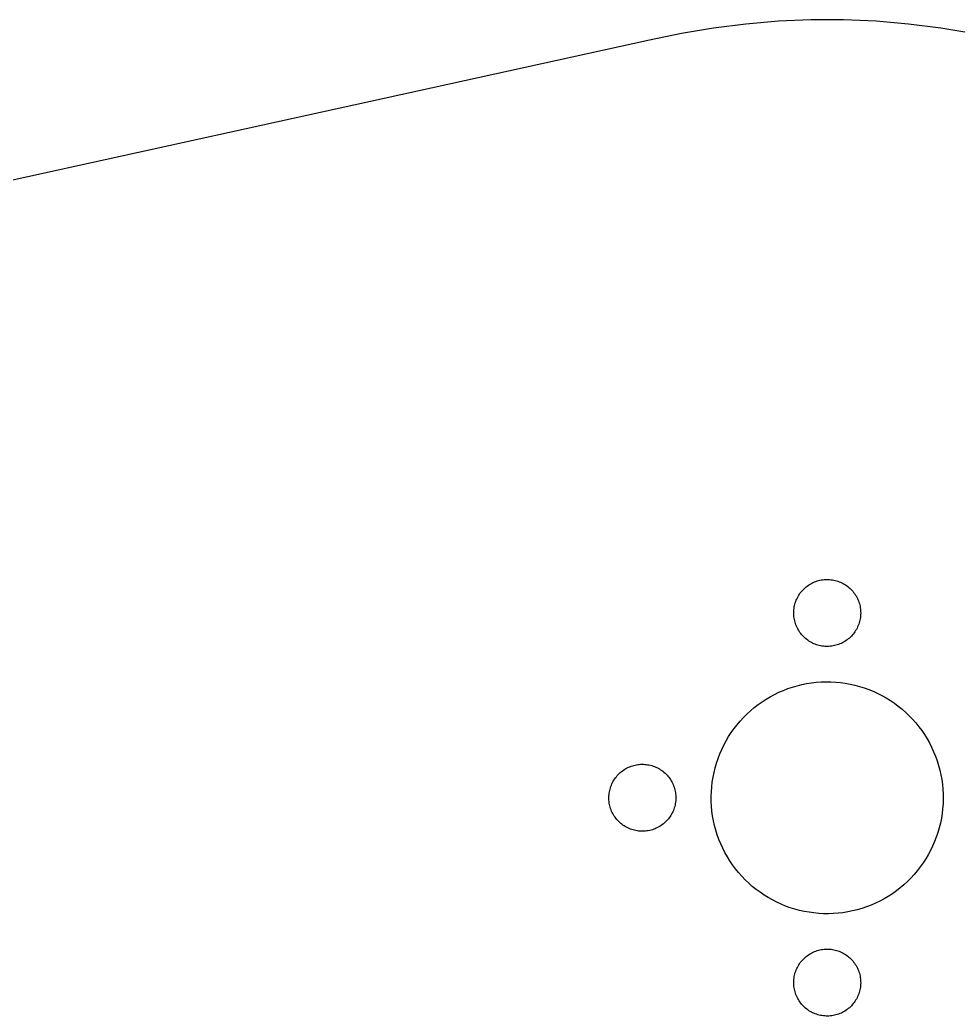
# Model space of a CAD drawing. Header units: metres. Extents: x -162 to 60, y -124 to 48.
# Drawn here: x -49.4 to 8, y -13.4 to 47.6 of the extents above; entities that cross this region are included whole.
import ezdxf

# ---------------------------------------------------------------- set-up
doc = ezdxf.new("R2010")
doc.units = ezdxf.units.M

msp = doc.modelspace()

# ---------------------------------------------------------------- linework, layer by layer
for p, q in [((-0.997226, 47.6145), (-2.99013, 47.5308)), ((0.997226, 47.6145), (-0.997226, 47.6145)), ((2.99013, 47.5308), (0.997226, 47.6145)), ((-6.95694, 47.1138), (-8.92387, 46.7813)), ((-4.97799, 47.3638), (-6.95694, 47.1138)), ((-2.99013, 47.5308), (-4.97799, 47.3638)), ((4.97799, 47.3638), (2.99013, 47.5308)), ((6.95694, 47.1138), (4.97799, 47.3638)), ((8.92387, 46.7813), (6.95694, 47.1138)), ((-10.8749, 46.3665), (-158.985, 13.8693)), ((-8.92387, 46.7813), (-10.8749, 46.3665)), ((-1.41852, 12.793), (-1.35534, 12.8512)), ((-1.35534, 12.8512), (-1.28984, 12.9066)), ((-1.28984, 12.9066), (-1.22202, 12.9593)), ((-1.22202, 12.9593), (-1.15226, 13.0089)), ((-1.15226, 13.0089), (-1.08017, 13.0558)), ((-1.08017, 13.0558), (-1.00614, 13.0996)), ((-1.00614, 13.0996), (-0.930563, 13.1399)), ((-0.930563, 13.1399), (-0.853049, 13.1775)), ((-0.853049, 13.1775), (-0.774371, 13.2116)), ((-0.774371, 13.2116), (-0.694144, 13.2422)), ((-0.694144, 13.2422), (-0.612753, 13.2697)), ((-0.612753, 13.2697), (-0.530588, 13.2938)), ((-0.530588, 13.2938), (-0.446872, 13.3143)), ((-0.446872, 13.3143), (-0.362769, 13.331)), ((-0.362769, 13.331), (-0.27789, 13.3445)), ((-0.27789, 13.3445), (-0.192624, 13.3542)), ((-0.192624, 13.3542), (-0.10697, 13.3608)), ((-0.10697, 13.3608), (-0.021316, 13.3635)), ((-0.021316, 13.3635), (0.064337, 13.3624)), ((0.064337, 13.3624), (0.149991, 13.3581)), ((0.149991, 13.3581), (0.235257, 13.35)), ((0.235257, 13.35), (0.320523, 13.3383)), ((0.320523, 13.3383), (0.405014, 13.3232)), ((0.405014, 13.3232), (0.48873, 13.3042)), ((0.48873, 13.3042), (0.571671, 13.2821)), ((0.571671, 13.2821), (0.653836, 13.2566)), ((0.653836, 13.2566), (0.734451, 13.2275)), ((0.734451, 13.2275), (0.813904, 13.1949)), ((0.813904, 13.1949), (0.892194, 13.1593)), ((0.892194, 13.1593), (0.968546, 13.1201)), ((0.968546, 13.1201), (1.04335, 13.0779)), ((1.04335, 13.0779), (1.11621, 13.0329)), ((1.11621, 13.0329), (1.18752, 12.9845)), ((1.18752, 12.9845), (1.25612, 12.9333)), ((1.25612, 12.9333), (1.32318, 12.8794)), ((1.32318, 12.8794), (1.38751, 12.8225)), ((1.38751, 12.8225), (1.44952, 12.7632)), ((-1.86384, 12.1667), (-1.82625, 12.2442)), ((-1.82625, 12.2442), (-1.78594, 12.3198)), ((-1.78594, 12.3198), (-1.74214, 12.3938)), ((-1.74214, 12.3938), (-1.69525, 12.4659)), ((-1.69525, 12.4659), (-1.64564, 12.5357)), ((-1.64564, 12.5357), (-1.59293, 12.6035)), ((-1.59293, 12.6035), (-1.5375, 12.6694)), ((-1.5375, 12.6694), (-1.47937, 12.7326)), ((-1.47937, 12.7326), (-1.41852, 12.793)), ((1.44952, 12.7632), (1.50882, 12.7012)), ((1.50882, 12.7012), (1.56541, 12.6368)), ((1.56541, 12.6368), (1.61967, 12.5702)), ((1.61967, 12.5702), (1.67083, 12.5012)), ((1.67083, 12.5012), (1.71927, 12.4299)), ((1.71927, 12.4299), (1.76423, 12.357)), ((1.76423, 12.357), (1.80648, 12.2822)), ((1.80648, 12.2822), (1.84562, 12.2058)), ((1.84562, 12.2058), (1.88128, 12.1276)), ((-2.04057, 11.5063), (-2.03088, 11.5915)), ((-2.03088, 11.5915), (-2.01732, 11.6764)), ((-2.01732, 11.6764), (-2.00027, 11.7605)), ((-2.00027, 11.7605), (-1.98011, 11.8442)), ((-1.98011, 11.8442), (-1.95608, 11.9264)), ((-1.95608, 11.9264), (-1.92856, 12.0078)), ((-1.92856, 12.0078), (-1.89795, 12.088)), ((-1.89795, 12.088), (-1.86384, 12.1667)), ((1.88128, 12.1276), (1.91345, 12.0481)), ((1.91345, 12.0481), (1.9429, 11.9675)), ((1.9429, 11.9675), (1.96848, 11.8853)), ((1.96848, 11.8853), (1.99058, 11.8024)), ((1.99058, 11.8024), (2.00918, 11.7187)), ((2.00918, 11.7187), (2.02468, 11.6342)), ((2.02468, 11.6342), (2.03631, 11.5493)), ((-2.04987, 11.335), (-2.04716, 11.4206)), ((-2.04871, 11.2489), (-2.04987, 11.335)), ((-2.04445, 11.1633), (-2.04871, 11.2489)), ((-2.04716, 11.4206), (-2.04057, 11.5063)), ((-2.03631, 11.078), (-2.04445, 11.1633)), ((-2.02468, 10.9927), (-2.03631, 11.078)), ((-2.00918, 10.9082), (-2.02468, 10.9927)), ((2.03088, 11.0354), (2.01732, 10.9505)), ((2.04057, 11.1206), (2.03088, 11.0354)), ((2.03631, 11.5493), (2.04445, 11.4636)), ((2.04716, 11.2063), (2.04057, 11.1206)), ((2.04445, 11.4636), (2.04871, 11.378)), ((2.04987, 11.2919), (2.04716, 11.2063)), ((2.04871, 11.378), (2.04987, 11.2919)), ((-1.99058, 10.8245), (-2.00918, 10.9082)), ((-1.96848, 10.7416), (-1.99058, 10.8245)), ((-1.9429, 10.6598), (-1.96848, 10.7416)), ((-1.91384, 10.5788), (-1.9429, 10.6598)), ((-1.88128, 10.4994), (-1.91384, 10.5788)), ((-1.84562, 10.4215), (-1.88128, 10.4994)), ((-1.80648, 10.3447), (-1.84562, 10.4215)), ((1.82625, 10.3827), (1.78594, 10.3071)), ((1.86384, 10.4602), (1.82625, 10.3827)), ((1.89795, 10.5389), (1.86384, 10.4602)), ((1.92856, 10.6191), (1.89795, 10.5389)), ((1.95608, 10.7005), (1.92856, 10.6191)), ((1.98011, 10.7831), (1.95608, 10.7005)), ((2.00027, 10.8664), (1.98011, 10.7831)), ((2.01732, 10.9505), (2.00027, 10.8664)), ((-1.76423, 10.2699), (-1.80648, 10.3447)), ((-1.71889, 10.1971), (-1.76423, 10.2699)), ((-1.67083, 10.1261), (-1.71889, 10.1971)), ((-1.61967, 10.0571), (-1.67083, 10.1261)), ((-1.56541, 9.99048), (-1.61967, 10.0571)), ((-1.50882, 9.92575), (-1.56541, 9.99048)), ((-1.44952, 9.86374), (-1.50882, 9.92575)), ((-1.38751, 9.80444), (-1.44952, 9.86374)), ((-1.32318, 9.74785), (-1.38751, 9.80444)), ((1.35534, 9.77576), (1.28984, 9.72034)), ((1.41852, 9.8339), (1.35534, 9.77576)), ((1.47937, 9.89474), (1.41852, 9.8339)), ((1.5375, 9.95792), (1.47937, 9.89474)), ((1.59293, 10.0234), (1.5375, 9.95792)), ((1.64564, 10.0912), (1.59293, 10.0234)), ((1.69525, 10.1614), (1.64564, 10.0912)), ((1.74214, 10.2331), (1.69525, 10.1614)), ((1.78594, 10.3071), (1.74214, 10.2331)), ((-1.25612, 9.69359), (-1.32318, 9.74785)), ((-1.18752, 9.64243), (-1.25612, 9.69359)), ((-1.11621, 9.59438), (-1.18752, 9.64243)), ((-1.04335, 9.54903), (-1.11621, 9.59438)), ((-0.968546, 9.50678), (-1.04335, 9.54903)), ((-0.892194, 9.46803), (-0.968546, 9.50678)), ((-0.813904, 9.43198), (-0.892194, 9.46803)), ((-0.734451, 9.39981), (-0.813904, 9.43198)), ((-0.653836, 9.37075), (-0.734451, 9.39981)), ((-0.571671, 9.34478), (-0.653836, 9.37075)), ((-0.48873, 9.32269), (-0.571671, 9.34478)), ((-0.405014, 9.30408), (-0.48873, 9.32269)), ((-0.320523, 9.28858), (-0.405014, 9.30408)), ((-0.235257, 9.27695), (-0.320523, 9.28858)), ((-0.149991, 9.26881), (-0.235257, 9.27695)), ((-0.064337, 9.26455), (-0.149991, 9.26881)), ((0.021316, 9.26378), (-0.064337, 9.26455)), ((0.10697, 9.26649), (0.021316, 9.26378)), ((0.192624, 9.27269), (0.10697, 9.26649)), ((0.27789, 9.28238), (0.192624, 9.27269)), ((0.362769, 9.29594), (0.27789, 9.28238)), ((0.446872, 9.313), (0.362769, 9.29594)), ((0.530588, 9.33315), (0.446872, 9.313)), ((0.612753, 9.35718), (0.530588, 9.33315)), ((0.694144, 9.3847), (0.612753, 9.35718)), ((0.774371, 9.41532), (0.694144, 9.3847)), ((0.853049, 9.44942), (0.774371, 9.41532)), ((0.930563, 9.48702), (0.853049, 9.44942)), ((1.00614, 9.52733), (0.930563, 9.48702)), ((1.08017, 9.57112), (1.00614, 9.52733)), ((1.15226, 9.61802), (1.08017, 9.57112)), ((1.22202, 9.66763), (1.15226, 9.61802)), ((1.28984, 9.72034), (1.22202, 9.66763)), ((-2.40489, 6.68021), (-2.12313, 6.77478)), ((-2.12313, 6.77478), (-1.83748, 6.85772)), ((-1.83748, 6.85772), (-1.54874, 6.92865)), ((-1.54874, 6.92865), (-1.25729, 6.98756)), ((-1.25729, 6.98756), (-0.963507, 7.03407)), ((-0.963507, 7.03407), (-0.667789, 7.06817)), ((-0.667789, 7.06817), (-0.371295, 7.09026)), ((-0.371295, 7.09026), (-0.074026, 7.09957)), ((-0.074026, 7.09957), (0.222855, 7.09647)), ((0.222855, 7.09647), (0.519736, 7.08058)), ((0.519736, 7.08058), (0.815842, 7.05267)), ((0.815842, 7.05267), (1.1104, 7.01236)), ((1.1104, 7.01236), (1.40302, 6.95965)), ((1.40302, 6.95965), (1.69331, 6.89493)), ((1.69331, 6.89493), (1.9805, 6.8178)), ((1.9805, 6.8178), (2.26459, 6.72905)), ((2.26459, 6.72905), (2.54442, 6.62828)), ((-3.74124, 6.03413), (-3.48506, 6.18528)), ((-3.48506, 6.18528), (-3.22306, 6.32597)), ((-3.22306, 6.32597), (-2.95525, 6.45542)), ((-2.95525, 6.45542), (-2.68239, 6.57363)), ((-2.68239, 6.57363), (-2.40489, 6.68021)), ((2.54442, 6.62828), (2.8196, 6.51588)), ((2.8196, 6.51588), (3.09012, 6.39225)), ((3.09012, 6.39225), (3.35483, 6.25698)), ((3.35483, 6.25698), (3.61412, 6.11087)), ((3.61412, 6.11087), (3.86682, 5.95429)), ((-4.69506, 5.32564), (-4.46794, 5.51749)), ((-4.46794, 5.51749), (-4.23307, 5.69965)), ((-4.23307, 5.69965), (-3.99045, 5.87212)), ((-3.99045, 5.87212), (-3.74124, 6.03413)), ((3.86682, 5.95429), (4.11254, 5.78724)), ((4.11254, 5.78724), (4.35128, 5.60974)), ((4.35128, 5.60974), (4.58267, 5.42292)), ((-5.32564, 4.69506), (-5.12411, 4.91404)), ((-5.12411, 4.91404), (-4.91404, 5.12411)), ((-4.91404, 5.12411), (-4.69506, 5.32564)), ((4.58267, 5.42292), (4.80552, 5.22604)), ((4.80552, 5.22604), (5.02024, 5.02024)), ((5.02024, 5.02024), (5.22604, 4.80552)), ((-5.69965, 4.23307), (-5.51749, 4.46794)), ((-5.51749, 4.46794), (-5.32564, 4.69506)), ((5.22604, 4.80552), (5.42292, 4.58267)), ((5.42292, 4.58267), (5.60974, 4.35128)), ((5.60974, 4.35128), (5.78724, 4.11254)), ((-6.18528, 3.48506), (-6.03413, 3.74124)), ((-6.03413, 3.74124), (-5.87212, 3.99045)), ((-5.87212, 3.99045), (-5.69965, 4.23307)), ((5.78724, 4.11254), (5.95429, 3.86682)), ((5.95429, 3.86682), (6.11087, 3.61412)), ((-6.45542, 2.95525), (-6.32597, 3.22306)), ((-6.32597, 3.22306), (-6.18528, 3.48506)), ((6.11087, 3.61412), (6.25698, 3.35483)), ((6.25698, 3.35483), (6.39225, 3.09012)), ((6.39225, 3.09012), (6.51588, 2.8196)), ((-6.68021, 2.40489), (-6.57363, 2.68239)), ((-6.57363, 2.68239), (-6.45542, 2.95525)), ((6.51588, 2.8196), (6.62828, 2.54442)), ((6.62828, 2.54442), (6.72905, 2.26459)), ((-12.2442, 1.82625), (-12.1667, 1.86384)), ((-12.1667, 1.86384), (-12.088, 1.89795)), ((-12.088, 1.89795), (-12.0078, 1.92856)), ((-12.0078, 1.92856), (-11.9264, 1.95608)), ((-11.9264, 1.95608), (-11.8442, 1.98011)), ((-11.8442, 1.98011), (-11.7605, 2.00027)), ((-11.7605, 2.00027), (-11.6764, 2.01732)), ((-11.6764, 2.01732), (-11.5915, 2.03088)), ((-11.5915, 2.03088), (-11.5063, 2.04057)), ((-11.5063, 2.04057), (-11.4206, 2.04716)), ((-11.4206, 2.04716), (-11.335, 2.04987)), ((-11.335, 2.04987), (-11.2489, 2.04871)), ((-11.2489, 2.04871), (-11.1633, 2.04445)), ((-11.1633, 2.04445), (-11.078, 2.03631)), ((-11.078, 2.03631), (-10.9927, 2.02468)), ((-10.9927, 2.02468), (-10.9082, 2.00918)), ((-10.9082, 2.00918), (-10.8245, 1.99058)), ((-10.8245, 1.99058), (-10.7416, 1.96848)), ((-10.7416, 1.96848), (-10.6598, 1.9429)), ((-10.6598, 1.9429), (-10.5788, 1.91384)), ((-10.5788, 1.91384), (-10.4994, 1.88128)), ((-10.4994, 1.88128), (-10.4215, 1.84562)), ((-10.4215, 1.84562), (-10.3447, 1.80648)), ((-6.92865, 1.54874), (-6.85772, 1.83748)), ((-6.85772, 1.83748), (-6.77478, 2.12313)), ((-6.77478, 2.12313), (-6.68021, 2.40489)), ((6.72905, 2.26459), (6.8178, 1.9805)), ((6.8178, 1.9805), (6.89493, 1.69331)), ((-13.0089, 1.15226), (-12.9593, 1.22202)), ((-12.9593, 1.22202), (-12.9066, 1.28984)), ((-12.9066, 1.28984), (-12.8512, 1.35534)), ((-12.8512, 1.35534), (-12.793, 1.41852)), ((-12.793, 1.41852), (-12.7326, 1.47937)), ((-12.7326, 1.47937), (-12.6694, 1.5375)), ((-12.6694, 1.5375), (-12.6035, 1.59293)), ((-12.6035, 1.59293), (-12.5357, 1.64564)), ((-12.5357, 1.64564), (-12.4659, 1.69525)), ((-12.4659, 1.69525), (-12.3938, 1.74214)), ((-12.3938, 1.74214), (-12.3198, 1.78594)), ((-12.3198, 1.78594), (-12.2442, 1.82625)), ((-10.3447, 1.80648), (-10.2699, 1.76423)), ((-10.2699, 1.76423), (-10.1971, 1.71889)), ((-10.1971, 1.71889), (-10.1261, 1.67083)), ((-10.1261, 1.67083), (-10.0571, 1.61967)), ((-10.0571, 1.61967), (-9.99048, 1.56541)), ((-9.99048, 1.56541), (-9.92575, 1.50882)), ((-9.92575, 1.50882), (-9.86374, 1.44952)), ((-9.86374, 1.44952), (-9.80444, 1.38751)), ((-9.80444, 1.38751), (-9.74785, 1.32318)), ((-9.74785, 1.32318), (-9.69359, 1.25612)), ((-9.69359, 1.25612), (-9.64243, 1.18752)), ((-7.03407, 0.963507), (-6.98756, 1.25729)), ((-6.98756, 1.25729), (-6.92865, 1.54874)), ((6.89493, 1.69331), (6.95965, 1.40302)), ((6.95965, 1.40302), (7.01236, 1.1104)), ((-13.2938, 0.530588), (-13.2697, 0.612753)), ((-13.2697, 0.612753), (-13.2422, 0.694144)), ((-13.2422, 0.694144), (-13.2116, 0.774371)), ((-13.2116, 0.774371), (-13.1775, 0.853049)), ((-13.1775, 0.853049), (-13.1399, 0.930563)), ((-13.1399, 0.930563), (-13.0996, 1.00614)), ((-13.0996, 1.00614), (-13.0558, 1.08017)), ((-13.0558, 1.08017), (-13.0089, 1.15226)), ((-9.64243, 1.18752), (-9.59438, 1.11621)), ((-9.59438, 1.11621), (-9.54903, 1.04335)), ((-9.54903, 1.04335), (-9.50678, 0.968546)), ((-9.50678, 0.968546), (-9.46803, 0.892194)), ((-9.46803, 0.892194), (-9.43198, 0.813904)), ((-9.43198, 0.813904), (-9.39981, 0.734451)), ((-9.39981, 0.734451), (-9.37075, 0.653836)), ((-9.37075, 0.653836), (-9.34478, 0.571671)), ((-7.09026, 0.371295), (-7.06817, 0.667789)), ((-7.06817, 0.667789), (-7.03407, 0.963507)), ((7.01236, 1.1104), (7.05267, 0.815842)), ((7.05267, 0.815842), (7.08058, 0.519736)), ((-13.3635, 0.021316), (-13.3608, 0.10697)), ((-13.3624, -0.064337), (-13.3635, 0.021316)), ((-13.3608, 0.10697), (-13.3542, 0.192624)), ((-13.3542, 0.192624), (-13.3445, 0.27789)), ((-13.3445, 0.27789), (-13.331, 0.362769)), ((-13.331, 0.362769), (-13.3143, 0.446872)), ((-13.3143, 0.446872), (-13.2938, 0.530588)), ((-9.34478, 0.571671), (-9.32269, 0.48873)), ((-9.32269, 0.48873), (-9.30408, 0.405014)), ((-9.30408, 0.405014), (-9.28858, 0.320523)), ((-9.28858, 0.320523), (-9.27695, 0.235257)), ((-9.27695, 0.235257), (-9.26881, 0.149991)), ((-9.26881, 0.149991), (-9.26455, 0.064337)), ((-9.26455, 0.064337), (-9.26378, -0.021316)), ((-7.09957, 0.074026), (-7.09026, 0.371295)), ((-7.09647, -0.222855), (-7.09957, 0.074026)), ((7.08058, 0.519736), (7.09647, 0.222855)), ((7.09647, 0.222855), (7.09957, -0.074026)), ((-13.3581, -0.149991), (-13.3624, -0.064337)), ((-13.35, -0.235257), (-13.3581, -0.149991)), ((-13.3383, -0.320523), (-13.35, -0.235257)), ((-13.3232, -0.405014), (-13.3383, -0.320523)), ((-13.3042, -0.48873), (-13.3232, -0.405014)), ((-13.2821, -0.571671), (-13.3042, -0.48873)), ((-13.2566, -0.653836), (-13.2821, -0.571671)), ((-9.33315, -0.530588), (-9.35718, -0.612753)), ((-9.313, -0.446872), (-9.33315, -0.530588)), ((-9.29594, -0.362769), (-9.313, -0.446872)), ((-9.28238, -0.27789), (-9.29594, -0.362769)), ((-9.27269, -0.192624), (-9.28238, -0.27789)), ((-9.26649, -0.10697), (-9.27269, -0.192624)), ((-9.26378, -0.021316), (-9.26649, -0.10697)), ((-7.08058, -0.519736), (-7.09647, -0.222855)), ((-7.05267, -0.815842), (-7.08058, -0.519736)), ((7.09026, -0.371295), (7.06817, -0.667789)), ((7.09957, -0.074026), (7.09026, -0.371295)), ((-13.2275, -0.734451), (-13.2566, -0.653836)), ((-13.1949, -0.813904), (-13.2275, -0.734451)), ((-13.1593, -0.892194), (-13.1949, -0.813904)), ((-13.1201, -0.968546), (-13.1593, -0.892194)), ((-13.0779, -1.04335), (-13.1201, -0.968546)), ((-13.0329, -1.11621), (-13.0779, -1.04335)), ((-12.9845, -1.18752), (-13.0329, -1.11621)), ((-12.9333, -1.25612), (-12.9845, -1.18752)), ((-9.61802, -1.15226), (-9.66763, -1.22202)), ((-9.57112, -1.08017), (-9.61802, -1.15226)), ((-9.52733, -1.00614), (-9.57112, -1.08017)), ((-9.48702, -0.930563), (-9.52733, -1.00614)), ((-9.44942, -0.853049), (-9.48702, -0.930563)), ((-9.41532, -0.774371), (-9.44942, -0.853049)), ((-9.3847, -0.694144), (-9.41532, -0.774371)), ((-9.35718, -0.612753), (-9.3847, -0.694144)), ((-7.01236, -1.1104), (-7.05267, -0.815842)), ((-6.95965, -1.40302), (-7.01236, -1.1104)), ((7.03407, -0.963507), (6.98756, -1.25729)), ((7.06817, -0.667789), (7.03407, -0.963507)), ((-12.8794, -1.32318), (-12.9333, -1.25612)), ((-12.8225, -1.38751), (-12.8794, -1.32318)), ((-12.7632, -1.44952), (-12.8225, -1.38751)), ((-12.7012, -1.50882), (-12.7632, -1.44952)), ((-12.6368, -1.56541), (-12.7012, -1.50882)), ((-12.5702, -1.61967), (-12.6368, -1.56541)), ((-12.5012, -1.67083), (-12.5702, -1.61967)), ((-12.4299, -1.71927), (-12.5012, -1.67083)), ((-12.357, -1.76423), (-12.4299, -1.71927)), ((-12.2822, -1.80648), (-12.357, -1.76423)), ((-12.2058, -1.84562), (-12.2822, -1.80648)), ((-10.3827, -1.82625), (-10.4602, -1.86384)), ((-10.3071, -1.78594), (-10.3827, -1.82625)), ((-10.2331, -1.74214), (-10.3071, -1.78594)), ((-10.1614, -1.69525), (-10.2331, -1.74214)), ((-10.0912, -1.64564), (-10.1614, -1.69525)), ((-10.0234, -1.59293), (-10.0912, -1.64564)), ((-9.95792, -1.5375), (-10.0234, -1.59293)), ((-9.89474, -1.47937), (-9.95792, -1.5375)), ((-9.8339, -1.41852), (-9.89474, -1.47937)), ((-9.77576, -1.35534), (-9.8339, -1.41852)), ((-9.72034, -1.28984), (-9.77576, -1.35534)), ((-9.66763, -1.22202), (-9.72034, -1.28984)), ((-6.89493, -1.69331), (-6.95965, -1.40302)), ((-6.8178, -1.9805), (-6.89493, -1.69331)), ((6.92865, -1.54874), (6.85772, -1.83748)), ((6.98756, -1.25729), (6.92865, -1.54874)), ((-12.1276, -1.88128), (-12.2058, -1.84562)), ((-12.0481, -1.91345), (-12.1276, -1.88128)), ((-11.9675, -1.9429), (-12.0481, -1.91345)), ((-11.8853, -1.96848), (-11.9675, -1.9429)), ((-11.8024, -1.99058), (-11.8853, -1.96848)), ((-11.7187, -2.00918), (-11.8024, -1.99058)), ((-11.6342, -2.02468), (-11.7187, -2.00918)), ((-11.5493, -2.03631), (-11.6342, -2.02468)), ((-11.4636, -2.04445), (-11.5493, -2.03631)), ((-11.378, -2.04871), (-11.4636, -2.04445)), ((-11.2919, -2.04987), (-11.378, -2.04871)), ((-11.2063, -2.04716), (-11.2919, -2.04987)), ((-11.1206, -2.04057), (-11.2063, -2.04716)), ((-11.0354, -2.03088), (-11.1206, -2.04057)), ((-10.9505, -2.01732), (-11.0354, -2.03088)), ((-10.8664, -2.00027), (-10.9505, -2.01732)), ((-10.7831, -1.98011), (-10.8664, -2.00027)), ((-10.7005, -1.95608), (-10.7831, -1.98011)), ((-10.6191, -1.92856), (-10.7005, -1.95608)), ((-10.5389, -1.89795), (-10.6191, -1.92856)), ((-10.4602, -1.86384), (-10.5389, -1.89795)), ((-6.72905, -2.26459), (-6.8178, -1.9805)), ((-6.62828, -2.54442), (-6.72905, -2.26459)), ((6.68021, -2.40489), (6.57363, -2.68239)), ((6.77478, -2.12313), (6.68021, -2.40489)), ((6.85772, -1.83748), (6.77478, -2.12313)), ((-6.51588, -2.8196), (-6.62828, -2.54442)), ((-6.39225, -3.09012), (-6.51588, -2.8196)), ((6.45542, -2.95525), (6.32597, -3.22306)), ((6.57363, -2.68239), (6.45542, -2.95525)), ((-6.25698, -3.35483), (-6.39225, -3.09012)), ((-6.11087, -3.61412), (-6.25698, -3.35483)), ((-5.95429, -3.86682), (-6.11087, -3.61412)), ((6.18528, -3.48506), (6.03413, -3.74124)), ((6.32597, -3.22306), (6.18528, -3.48506)), ((-5.78724, -4.11254), (-5.95429, -3.86682)), ((-5.60974, -4.35128), (-5.78724, -4.11254)), ((5.69965, -4.23307), (5.51749, -4.46794)), ((5.87212, -3.99045), (5.69965, -4.23307)), ((6.03413, -3.74124), (5.87212, -3.99045)), ((-5.42292, -4.58267), (-5.60974, -4.35128)), ((-5.22604, -4.80552), (-5.42292, -4.58267)), ((-5.02024, -5.02024), (-5.22604, -4.80552)), ((5.32564, -4.69506), (5.12411, -4.91404)), ((5.51749, -4.46794), (5.32564, -4.69506)), ((-4.80552, -5.22604), (-5.02024, -5.02024)), ((-4.58267, -5.42292), (-4.80552, -5.22604)), ((-4.35128, -5.60974), (-4.58267, -5.42292)), ((4.69506, -5.32564), (4.46794, -5.51749)), ((4.91404, -5.12411), (4.69506, -5.32564)), ((5.12411, -4.91404), (4.91404, -5.12411)), ((-4.11254, -5.78724), (-4.35128, -5.60974)), ((-3.86682, -5.95429), (-4.11254, -5.78724)), ((-3.61412, -6.11087), (-3.86682, -5.95429)), ((3.74124, -6.03413), (3.48506, -6.18528)), ((3.99045, -5.87212), (3.74124, -6.03413)), ((4.23307, -5.69965), (3.99045, -5.87212)), ((4.46794, -5.51749), (4.23307, -5.69965)), ((-3.35483, -6.25698), (-3.61412, -6.11087)), ((-3.09012, -6.39225), (-3.35483, -6.25698)), ((-2.8196, -6.51588), (-3.09012, -6.39225)), ((-2.54442, -6.62828), (-2.8196, -6.51588)), ((-2.26459, -6.72905), (-2.54442, -6.62828)), ((2.40489, -6.68021), (2.12313, -6.77478)), ((2.68239, -6.57363), (2.40489, -6.68021)), ((2.95525, -6.45542), (2.68239, -6.57363)), ((3.22306, -6.32597), (2.95525, -6.45542)), ((3.48506, -6.18528), (3.22306, -6.32597)), ((-1.9805, -6.8178), (-2.26459, -6.72905)), ((-1.69331, -6.89493), (-1.9805, -6.8178)), ((-1.40302, -6.95965), (-1.69331, -6.89493)), ((-1.1104, -7.01236), (-1.40302, -6.95965)), ((-0.815842, -7.05267), (-1.1104, -7.01236)), ((-0.519736, -7.08058), (-0.815842, -7.05267)), ((-0.222855, -7.09647), (-0.519736, -7.08058)), ((0.074026, -7.09957), (-0.222855, -7.09647)), ((0.371295, -7.09026), (0.074026, -7.09957)), ((0.667789, -7.06817), (0.371295, -7.09026)), ((0.963507, -7.03407), (0.667789, -7.06817)), ((1.25729, -6.98756), (0.963507, -7.03407)), ((1.54874, -6.92865), (1.25729, -6.98756)), ((1.83748, -6.85772), (1.54874, -6.92865)), ((2.12313, -6.77478), (1.83748, -6.85772)), ((-1.35534, -9.77576), (-1.28984, -9.72034)), ((-1.28984, -9.72034), (-1.22202, -9.66763)), ((-1.22202, -9.66763), (-1.15226, -9.61802)), ((-1.15226, -9.61802), (-1.08017, -9.57112)), ((-1.08017, -9.57112), (-1.00614, -9.52733)), ((-1.00614, -9.52733), (-0.930563, -9.48702)), ((-0.930563, -9.48702), (-0.853049, -9.44942)), ((-0.853049, -9.44942), (-0.774371, -9.41532)), ((-0.774371, -9.41532), (-0.694144, -9.3847)), ((-0.694144, -9.3847), (-0.612753, -9.35718)), ((-0.612753, -9.35718), (-0.530588, -9.33315)), ((-0.530588, -9.33315), (-0.446872, -9.313)), ((-0.446872, -9.313), (-0.362769, -9.29594)), ((-0.362769, -9.29594), (-0.27789, -9.28238)), ((-0.27789, -9.28238), (-0.192624, -9.27269)), ((-0.192624, -9.27269), (-0.10697, -9.26649)), ((-0.10697, -9.26649), (-0.021316, -9.26378)), ((-0.021316, -9.26378), (0.064337, -9.26455)), ((0.064337, -9.26455), (0.149991, -9.26881)), ((0.149991, -9.26881), (0.235257, -9.27695)), ((0.235257, -9.27695), (0.320523, -9.28858)), ((0.320523, -9.28858), (0.405014, -9.30408)), ((0.405014, -9.30408), (0.48873, -9.32269)), ((0.48873, -9.32269), (0.571671, -9.34478)), ((0.571671, -9.34478), (0.653836, -9.37075)), ((0.653836, -9.37075), (0.734451, -9.39981)), ((0.734451, -9.39981), (0.813904, -9.43198)), ((0.813904, -9.43198), (0.892194, -9.46803)), ((0.892194, -9.46803), (0.968546, -9.50678)), ((0.968546, -9.50678), (1.04335, -9.54903)), ((1.04335, -9.54903), (1.11621, -9.59438)), ((1.11621, -9.59438), (1.18752, -9.64243)), ((1.18752, -9.64243), (1.25612, -9.69359)), ((1.25612, -9.69359), (1.32318, -9.74785)), ((1.32318, -9.74785), (1.38751, -9.80444)), ((-1.82625, -10.3827), (-1.78594, -10.3071)), ((-1.78594, -10.3071), (-1.74214, -10.2331)), ((-1.74214, -10.2331), (-1.69525, -10.1614)), ((-1.69525, -10.1614), (-1.64564, -10.0912)), ((-1.64564, -10.0912), (-1.59293, -10.0234)), ((-1.59293, -10.0234), (-1.5375, -9.95792)), ((-1.5375, -9.95792), (-1.47937, -9.89474)), ((-1.47937, -9.89474), (-1.41852, -9.8339)), ((-1.41852, -9.8339), (-1.35534, -9.77576)), ((1.38751, -9.80444), (1.44952, -9.86374)), ((1.44952, -9.86374), (1.50882, -9.92575)), ((1.50882, -9.92575), (1.56541, -9.99048)), ((1.56541, -9.99048), (1.61967, -10.0571)), ((1.61967, -10.0571), (1.67083, -10.1261)), ((1.67083, -10.1261), (1.71889, -10.1971)), ((1.71889, -10.1971), (1.76423, -10.2699)), ((1.76423, -10.2699), (1.80648, -10.3447)), ((1.80648, -10.3447), (1.84562, -10.4215)), ((-2.03088, -11.0354), (-2.01732, -10.9505)), ((-2.01732, -10.9505), (-2.00027, -10.8664)), ((-2.00027, -10.8664), (-1.98011, -10.7831)), ((-1.98011, -10.7831), (-1.95608, -10.7005)), ((-1.95608, -10.7005), (-1.92856, -10.6191)), ((-1.92856, -10.6191), (-1.89795, -10.5389)), ((-1.89795, -10.5389), (-1.86384, -10.4602)), ((-1.86384, -10.4602), (-1.82625, -10.3827)), ((1.84562, -10.4215), (1.88128, -10.4994)), ((1.88128, -10.4994), (1.91384, -10.5788)), ((1.91384, -10.5788), (1.9429, -10.6598)), ((1.9429, -10.6598), (1.96848, -10.7416)), ((1.96848, -10.7416), (1.99058, -10.8245)), ((1.99058, -10.8245), (2.00918, -10.9082)), ((2.00918, -10.9082), (2.02468, -10.9927)), ((-2.04987, -11.2919), (-2.04716, -11.2063)), ((-2.04871, -11.378), (-2.04987, -11.2919)), ((-2.04445, -11.4636), (-2.04871, -11.378)), ((-2.04716, -11.2063), (-2.04057, -11.1206)), ((-2.03631, -11.5493), (-2.04445, -11.4636)), ((-2.04057, -11.1206), (-2.03088, -11.0354)), ((-2.02468, -11.6342), (-2.03631, -11.5493)), ((2.02468, -10.9927), (2.03631, -11.078)), ((2.04057, -11.5063), (2.03088, -11.5915)), ((2.03631, -11.078), (2.04445, -11.1633)), ((2.04716, -11.4206), (2.04057, -11.5063)), ((2.04445, -11.1633), (2.04871, -11.2489)), ((2.04987, -11.335), (2.04716, -11.4206)), ((2.04871, -11.2489), (2.04987, -11.335)), ((-2.00918, -11.7187), (-2.02468, -11.6342)), ((-1.99058, -11.8024), (-2.00918, -11.7187)), ((-1.96848, -11.8853), (-1.99058, -11.8024)), ((-1.9429, -11.9675), (-1.96848, -11.8853)), ((-1.91345, -12.0481), (-1.9429, -11.9675)), ((-1.88128, -12.1276), (-1.91345, -12.0481)), ((-1.84562, -12.2058), (-1.88128, -12.1276)), ((1.86384, -12.1667), (1.82625, -12.2442)), ((1.89795, -12.088), (1.86384, -12.1667)), ((1.92856, -12.0078), (1.89795, -12.088)), ((1.95608, -11.9264), (1.92856, -12.0078)), ((1.98011, -11.8442), (1.95608, -11.9264)), ((2.00027, -11.7605), (1.98011, -11.8442)), ((2.01732, -11.6764), (2.00027, -11.7605)), ((2.03088, -11.5915), (2.01732, -11.6764)), ((-1.80648, -12.2822), (-1.84562, -12.2058)), ((-1.76423, -12.357), (-1.80648, -12.2822)), ((-1.71927, -12.4299), (-1.76423, -12.357)), ((-1.67083, -12.5012), (-1.71927, -12.4299)), ((-1.61967, -12.5702), (-1.67083, -12.5012)), ((-1.56541, -12.6368), (-1.61967, -12.5702)), ((-1.50882, -12.7012), (-1.56541, -12.6368)), ((-1.44952, -12.7632), (-1.50882, -12.7012)), ((-1.38751, -12.8225), (-1.44952, -12.7632)), ((1.41852, -12.793), (1.35534, -12.8512)), ((1.47937, -12.7326), (1.41852, -12.793)), ((1.5375, -12.6694), (1.47937, -12.7326)), ((1.59293, -12.6035), (1.5375, -12.6694)), ((1.64564, -12.5357), (1.59293, -12.6035)), ((1.69525, -12.4659), (1.64564, -12.5357)), ((1.74214, -12.3938), (1.69525, -12.4659)), ((1.78594, -12.3198), (1.74214, -12.3938)), ((1.82625, -12.2442), (1.78594, -12.3198)), ((-1.32318, -12.8794), (-1.38751, -12.8225)), ((-1.25612, -12.9333), (-1.32318, -12.8794)), ((-1.18752, -12.9845), (-1.25612, -12.9333)), ((-1.11621, -13.0329), (-1.18752, -12.9845)), ((-1.04335, -13.0779), (-1.11621, -13.0329)), ((-0.968546, -13.1201), (-1.04335, -13.0779)), ((-0.892194, -13.1593), (-0.968546, -13.1201)), ((-0.813904, -13.1949), (-0.892194, -13.1593)), ((-0.734451, -13.2275), (-0.813904, -13.1949)), ((-0.653836, -13.2566), (-0.734451, -13.2275)), ((-0.571671, -13.2821), (-0.653836, -13.2566)), ((-0.48873, -13.3042), (-0.571671, -13.2821)), ((-0.405014, -13.3232), (-0.48873, -13.3042)), ((-0.320523, -13.3383), (-0.405014, -13.3232)), ((-0.235257, -13.35), (-0.320523, -13.3383)), ((-0.149991, -13.3581), (-0.235257, -13.35)), ((-0.064337, -13.3624), (-0.149991, -13.3581)), ((0.021316, -13.3635), (-0.064337, -13.3624)), ((0.10697, -13.3608), (0.021316, -13.3635)), ((0.192624, -13.3542), (0.10697, -13.3608)), ((0.27789, -13.3445), (0.192624, -13.3542)), ((0.362769, -13.331), (0.27789, -13.3445)), ((0.446872, -13.3143), (0.362769, -13.331)), ((0.530588, -13.2938), (0.446872, -13.3143)), ((0.612753, -13.2697), (0.530588, -13.2938)), ((0.694144, -13.2422), (0.612753, -13.2697)), ((0.774371, -13.2116), (0.694144, -13.2422)), ((0.853049, -13.1775), (0.774371, -13.2116)), ((0.930563, -13.1399), (0.853049, -13.1775)), ((1.00614, -13.0996), (0.930563, -13.1399)), ((1.08017, -13.0558), (1.00614, -13.0996)), ((1.15226, -13.0089), (1.08017, -13.0558)), ((1.22202, -12.9593), (1.15226, -13.0089)), ((1.28984, -12.9066), (1.22202, -12.9593)), ((1.35534, -12.8512), (1.28984, -12.9066))]:
    msp.add_line(p, q)

doc.saveas('drawing.dxf')
